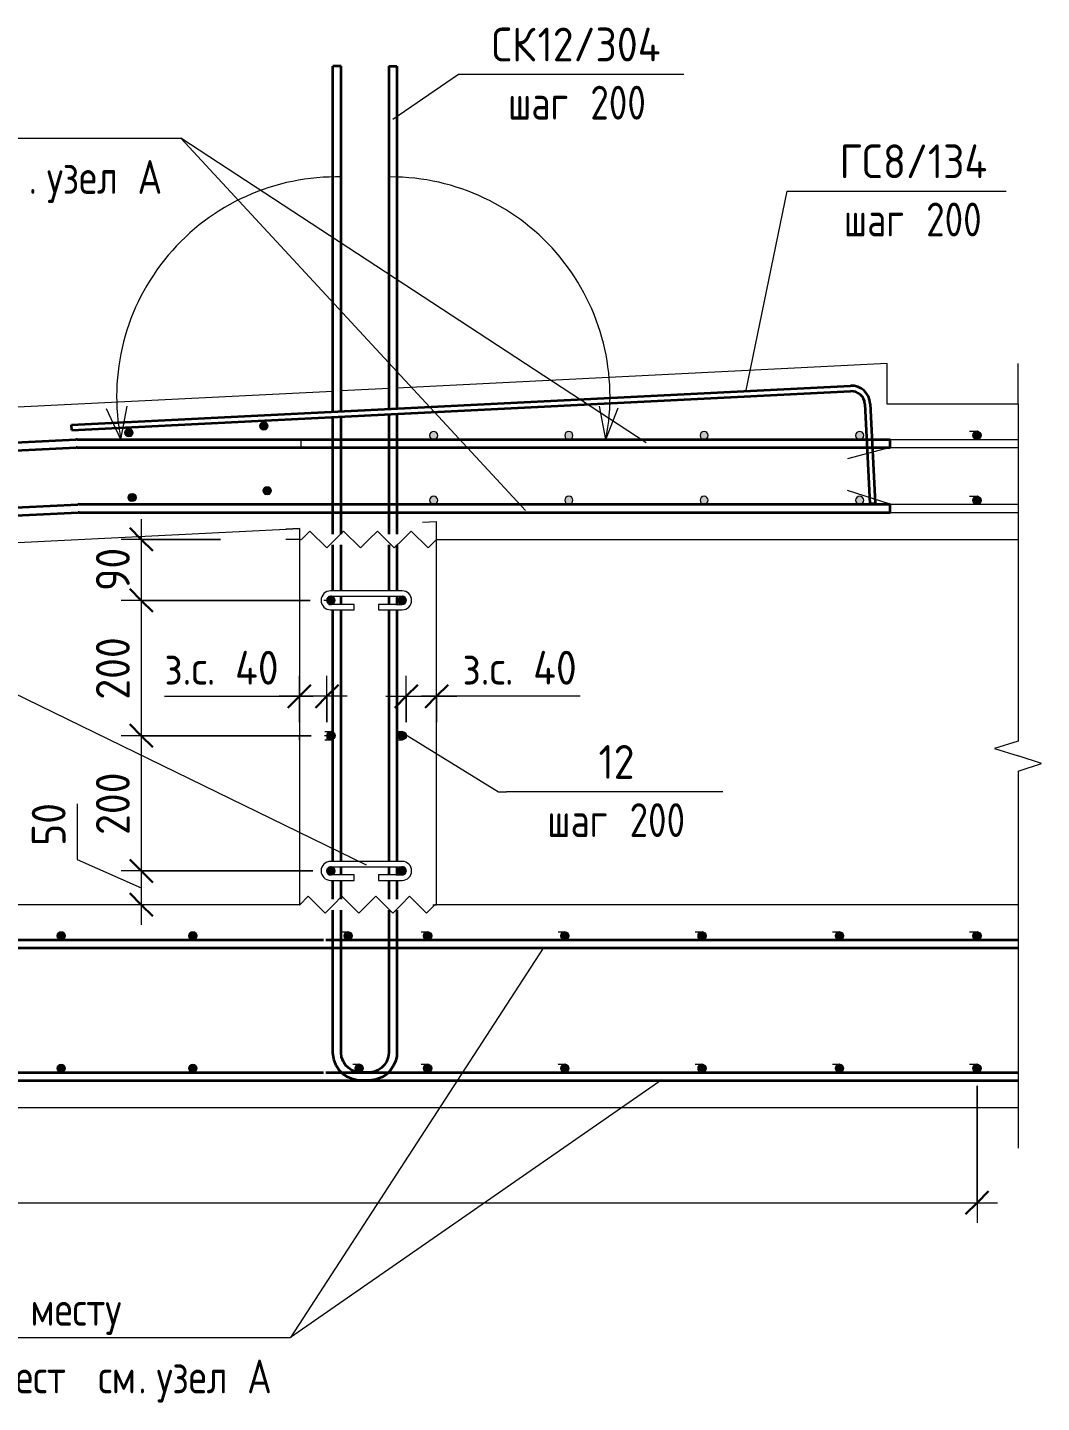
# Model space of a CAD drawing. Header units: millimetres. Extents: x 3129 to 68868, y -1586 to 12682.
# Drawn here: x 49419 to 50918, y -1586 to 447 of the extents above; entities that cross this region are included whole.
import ezdxf

# ---------------------------------------------------------------- set-up
doc = ezdxf.new("R2010")
doc.units = ezdxf.units.MM
for name, color, linetype, lineweight in [('AA_Dim', 7, 'Continuous', 9), ('AA_Dim-20', 7, 'Continuous', 9), ('AA_Linii', 7, 'Continuous', 9), ('AA_Oformlenie', 7, 'Continuous', 9), ('AA_Vinoska', 7, 'Continuous', 9), ('AF_Perekritie_Опалубка', 253, 'Continuous', 20), ('AF_Stena_Арматура', 253, 'Continuous', 18), ('KR_Armatura', 7, 'Continuous', 20), ('KR_Armatura_Tonkie', 7, 'Continuous', 20)]:
    doc.layers.add(name, color=color, linetype=linetype, lineweight=lineweight)
doc.styles.add('GOST Common', font='GOST_Common.ttf', dxfattribs={"width": 0.85, "height": 50})
doc.styles.add('ISOCPEUR_1', font='isocpeur.TTF', dxfattribs={"width": 0.9, "height": 50})
doc.styles.add('ISOCPEUR_2', font='isocpeur.TTF', dxfattribs={"width": 0.8, "height": 50})
doc.dimstyles.new('05_Округл_5мм__прозр__1', dxfattribs={"dimscale": 304.8, "dimtxt": 50.137748, "dimasz": 0.111549, "dimexe": 0.098425, "dimexo": 0.065617, "dimgap": 0.006562, "dimtad": 1, "dimdec": 0, "dimrnd": 5, "dimdsep": 46, "dimtxsty": 'ISOCPEUR_1', "dimblk1": 'OBLIQUE', "dimblk2": 'OBLIQUE', "dimsah": 1, "dimcen": 0.09, "dimdle": 0.098425, "dimazin": 0, "dimtfac": 1, "dimtdec": 4, "dimtix": 1, "dimtmove": 1, "dimatfit": 3, "dimfxl": 1, "dimtvp": 1, "dimtolj": 1, "dimtzin": 0, "dimlwd": 18, "dimlwe": 18, "dimarcsym": 2})
doc.dimstyles.new('05_Округл_5мм__прозр__2', dxfattribs={"dimscale": 304.8, "dimtxt": 50.137748, "dimasz": 0.111549, "dimexe": 0.098425, "dimexo": 0.065617, "dimgap": 0.006562, "dimtad": 1, "dimdec": 0, "dimrnd": 5, "dimdsep": 46, "dimtxsty": 'ISOCPEUR_1', "dimblk1": 'OBLIQUE', "dimblk2": 'OBLIQUE', "dimsah": 1, "dimcen": 0.09, "dimdle": 0.098425, "dimazin": 0, "dimtfac": 1, "dimtdec": 4, "dimtix": 1, "dimtmove": 0, "dimatfit": 3, "dimfxl": 1, "dimtvp": 1, "dimtolj": 1, "dimtzin": 0, "dimlwd": 18, "dimlwe": 18, "dimarcsym": 2})

# ---------------------------------------------------------------- blocks, each defined once
blk = doc.blocks.new('Последовательность узлов - 3мм масшт20 маскировка-V3-Сечение 20')
at = {"layer": 'AA_Oformlenie'}
for p, q in [((28315.061608, -450), (28327.561608, -437.5)), ((28327.561608, -437.5), (28352.561608, -462.5)), ((28365.061608, -450), (28377.561608, -437.5)), ((28377.561608, -437.5), (28402.561608, -462.5)), ((28415.061608, -450), (28427.561608, -437.5)), ((28427.561608, -437.5), (28452.561608, -462.5)), ((28465.061608, -450), (28477.561608, -437.5)), ((28477.561608, -437.5), (28502.561608, -462.5)), ((28365.061608, -450), (28352.561608, -462.5)), ((28415.061608, -450), (28402.561608, -462.5)), ((28465.061608, -450), (28452.561608, -462.5)), ((28515.061608, -450), (28502.561608, -462.5))]:
    blk.add_line(p, q, dxfattribs=at)
blk = doc.blocks.new('011_ЛинияОбрыва _ЭлУзла_Линия_ - Тип 1-4106584-Сечение 20')
at = {"layer": 'AA_Oformlenie'}
for p, q in [((34267.4, -110), (34267.4, -608)), ((34267.4, -652.5), (34267.4, -1150))]:
    blk.add_line(p, q, dxfattribs=at)
blk = doc.blocks.new('079_Шпилька _ЭлУзла_ - d8 А240-4106597-Сечение 20')
at = {"layer": 'AA_Oformlenie'}
for p, q in [((28467.7, -786), (28361.8, -786)), ((28361.8, -794), (28467.7, -794)), ((28396.8, -806), (28361.8, -806)), ((28396.8, -814), (28396.8, -806)), ((28467.7, -806), (28432.7, -806)), ((28432.7, -806), (28432.7, -814)), ((28361.8, -814), (28396.8, -814)), ((28432.7, -814), (28467.7, -814))]:
    blk.add_line(p, q, dxfattribs=at)
for centre, radius, start, end in [((28361.8, -800), 14, 90, 270), ((28467.7, -800), 14, 270, 90), ((28361.8, -800), 6, 90, 270), ((28467.7, -800), 6, 270, 90)]:
    blk.add_arc(centre, radius, start, end, dxfattribs=at)
blk = doc.blocks.new('010_Текст с выноской - Текст 2 строки-4106567-Сечение 20')
at = {"layer": 'AA_Vinoska'}
blk.add_line((31829.2, 283.5), (33029.2, 283.5), dxfattribs=at)
blk = doc.blocks.new('DIMBLOCK53-Сечение 20')
at = {"layer": 'AA_Dim-20', "lineweight": 18}
for p, q in [((45010.5, -1112.2), (45010.5, -1320.6)), ((45010.5, -1290.6), (45010.5, -1112.2)), ((50822.9, -1118), (50822.9, -1320.6)), ((50822.9, -1290.6), (50822.9, -1118)), ((45010.5, -1290.6), (50852.9, -1290.6))]:
    blk.add_line(p, q, dxfattribs=at)
at = {"layer": 'AA_Dim-20', "lineweight": 30}
for p, q in [((45010.5, -1290.6), (45027.5, -1273.6)), ((50822.9, -1290.6), (50839.9, -1273.6)), ((45010.5, -1290.6), (44993.5, -1307.6)), ((50822.9, -1290.6), (50805.9, -1307.6))]:
    blk.add_line(p, q, dxfattribs=at)
at = {"layer": 'AA_Dim-20', "color": 0, "lineweight": 18, "insert": (47803.7, -1223.4), "char_height": 50, "width": 271.311, "attachment_point": 1, "line_spacing_factor": 1.135194, "style": 'ISOCPEUR_1'}
blk.add_mtext('шаг 200', dxfattribs=at)
blk = doc.blocks.new('_Oblique')
at = {"color": 0, "linetype": 'ByBlock', "lineweight": -2}
blk.add_line((-0.5, -0.5), (0.5, 0.5), dxfattribs=at)
blk = doc.blocks.new('DIMBLOCK67-Сечение 20')
at = {"layer": 'AA_Dim-20', "lineweight": 18}
for p, q in [((49978.6, -580.1), (49978.6, -511.8)), ((50023.6, -580.1), (50023.6, -511.8)), ((49948.6, -541.8), (50053.6, -541.8)), ((49978.6, -541.8), (49978.6, -580.1)), ((50041.9, -541.8), (50001.1, -541.8)), ((50023.6, -541.8), (50023.6, -580.1)), ((50236, -541.8), (50041.9, -541.8))]:
    blk.add_line(p, q, dxfattribs=at)
at = {"layer": 'AA_Dim-20', "lineweight": 30}
for p, q in [((49978.6, -541.8), (49995.6, -524.8)), ((50023.6, -541.8), (50040.6, -524.8)), ((49978.6, -541.8), (49961.6, -558.8)), ((50023.6, -541.8), (50006.6, -558.8))]:
    blk.add_line(p, q, dxfattribs=at)
at = {"layer": 'AA_Dim-20', "color": 0, "lineweight": 18, "insert": (50061.9, -474.6), "char_height": 50, "width": 208.876, "attachment_point": 1, "line_spacing_factor": 1.135194, "style": 'ISOCPEUR_1'}
blk.add_mtext('з.с. 40', dxfattribs=at)
blk = doc.blocks.new('DIMBLOCK68-Сечение 20')
at = {"layer": 'AA_Dim-20', "lineweight": 18}
for p, q in [((49820.7, -580.1), (49820.7, -511.8)), ((49861.4, -580.1), (49861.4, -511.8)), ((49621, -541.8), (49815.1, -541.8)), ((49891.4, -541.8), (49790.7, -541.8)), ((49815.1, -541.8), (49841.1, -541.8)), ((49820.7, -541.8), (49820.7, -580.1)), ((49861.4, -541.8), (49861.4, -580.1))]:
    blk.add_line(p, q, dxfattribs=at)
at = {"layer": 'AA_Dim-20', "lineweight": 30}
for p, q in [((49820.7, -541.8), (49837.7, -524.8)), ((49861.4, -541.8), (49878.4, -524.8)), ((49820.7, -541.8), (49803.7, -558.8)), ((49861.4, -541.8), (49844.4, -558.8))]:
    blk.add_line(p, q, dxfattribs=at)
at = {"layer": 'AA_Dim-20', "color": 0, "lineweight": 18, "insert": (49621, -474.6), "char_height": 50, "width": 208.876, "attachment_point": 1, "line_spacing_factor": 1.135194, "style": 'ISOCPEUR_1'}
blk.add_mtext('з.с. 40', dxfattribs=at)
blk = doc.blocks.new('042_М_Арматуры - Диам длина поз _ Комментарий-2260297-Сечение 20')
at = {"layer": 'AA_Vinoska'}
blk.add_line((29474.2, -1424), (29794.2, -1424), dxfattribs=at)
blk = doc.blocks.new('042_М_Арматуры - Диам длина поз _ Шаг-2260295-Сечение 20')
at = {"layer": 'AA_Vinoska'}
blk.add_line((28286.3, -1424), (28566.3, -1424), dxfattribs=at)
blk = doc.blocks.new('DIMBLOCK69-Сечение 20')
at = {"layer": 'AA_Dim-20', "lineweight": 18}
for p, q in [((49586.9, -280), (49586.9, -400.1)), ((49704.1, -310), (49556.9, -310)), ((49586.9, -310), (49704.1, -310)), ((49836.8, -400.1), (49556.9, -400.1)), ((49586.9, -400.1), (49836.8, -400.1))]:
    blk.add_line(p, q, dxfattribs=at)
at = {"layer": 'AA_Dim-20', "lineweight": 30}
for p, q in [((49586.9, -310), (49569.9, -293)), ((49586.9, -310), (49603.9, -327)), ((49586.9, -400.1), (49569.9, -383.1)), ((49586.9, -400.1), (49603.9, -417.1))]:
    blk.add_line(p, q, dxfattribs=at)
at = {"layer": 'AA_Dim-20', "color": 0, "lineweight": 18, "insert": (49519.8, -386.2), "char_height": 50, "width": 74.923, "attachment_point": 1, "rotation": 90, "line_spacing_factor": 1.135194, "style": 'ISOCPEUR_1'}
blk.add_mtext('90', dxfattribs=at)
blk = doc.blocks.new('DIMBLOCK70-Сечение 20')
at = {"layer": 'AA_Dim-20', "lineweight": 30}
for p, q in [((49586.9, -400.1), (49569.9, -383.1)), ((49586.9, -400.1), (49603.9, -417.1)), ((49586.9, -600.1), (49569.9, -583.1)), ((49586.9, -600.1), (49603.9, -617.1))]:
    blk.add_line(p, q, dxfattribs=at)
at = {"layer": 'AA_Dim-20', "lineweight": 18}
for p, q in [((49836.8, -400.1), (49556.9, -400.1)), ((49586.9, -400.1), (49586.9, -600.1)), ((49586.9, -400.1), (49836.8, -400.1)), ((49838, -600.1), (49556.9, -600.1)), ((49586.9, -600.1), (49838, -600.1))]:
    blk.add_line(p, q, dxfattribs=at)
at = {"layer": 'AA_Dim-20', "color": 0, "lineweight": 18, "insert": (49519.8, -546.9), "char_height": 50, "width": 112.384, "attachment_point": 1, "rotation": 90, "line_spacing_factor": 1.135194, "style": 'ISOCPEUR_1'}
blk.add_mtext('200', dxfattribs=at)
blk = doc.blocks.new('DIMBLOCK71-Сечение 20')
at = {"layer": 'AA_Dim-20', "lineweight": 30}
for p, q in [((49586.9, -600.1), (49569.9, -583.1)), ((49586.9, -600.1), (49603.9, -617.1)), ((49586.9, -800), (49569.9, -783)), ((49586.9, -800), (49603.9, -817))]:
    blk.add_line(p, q, dxfattribs=at)
at = {"layer": 'AA_Dim-20', "lineweight": 18}
for p, q in [((49838, -600.1), (49556.9, -600.1)), ((49586.9, -600.1), (49586.9, -800)), ((49586.9, -600.1), (49838, -600.1)), ((49840.8, -800), (49556.9, -800)), ((49586.9, -800), (49840.8, -800))]:
    blk.add_line(p, q, dxfattribs=at)
at = {"layer": 'AA_Dim-20', "color": 0, "lineweight": 18, "insert": (49519.8, -746.9), "char_height": 50, "width": 112.384, "attachment_point": 1, "rotation": 90, "line_spacing_factor": 1.135194, "style": 'ISOCPEUR_1'}
blk.add_mtext('200', dxfattribs=at)
blk = doc.blocks.new('DIMBLOCK72-Сечение 20')
at = {"layer": 'AA_Dim-20', "lineweight": 18}
for p, q in [((49492.1, -700.8), (49492.1, -783.2)), ((49492.1, -783.2), (49586.9, -825)), ((49840.8, -800), (49556.9, -800)), ((49586.9, -800), (49586.9, -880)), ((49586.9, -800), (49840.8, -800)), ((49591, -850), (49556.9, -850)), ((49586.9, -850), (49591, -850))]:
    blk.add_line(p, q, dxfattribs=at)
at = {"layer": 'AA_Dim-20', "lineweight": 30}
for p, q in [((49586.9, -800), (49569.9, -783)), ((49586.9, -800), (49603.9, -817)), ((49586.9, -850), (49569.9, -833)), ((49586.9, -850), (49603.9, -867))]:
    blk.add_line(p, q, dxfattribs=at)
at = {"layer": 'AA_Dim-20', "color": 0, "lineweight": 18, "insert": (49424.9, -763.2), "char_height": 50, "width": 74.923, "attachment_point": 1, "rotation": 90, "line_spacing_factor": 1.135194, "style": 'ISOCPEUR_1'}
blk.add_mtext('50', dxfattribs=at)

msp = doc.modelspace()

# ---------------------------------------------------------------- hatches: boundary and pattern name
at = {"layer": 'AA_Oformlenie'}
h = msp.add_hatch(color=250, dxfattribs=at)
h.paths.add_polyline_path([(50419.2, -258), (50420.8, -257.8), (50422.2, -257.2), (50423.5, -256.2), (50424.4, -255), (50425, -253.6), (50425.2, -252), (50425, -250.4), (50424.4, -249), (50423.5, -247.8), (50422.2, -246.8), (50420.8, -246.2), (50419.2, -246), (50417.7, -246.2), (50416.2, -246.8), (50415, -247.8), (50414.1, -249), (50413.5, -250.4), (50413.2, -252), (50413.5, -253.6), (50414.1, -255), (50415, -256.2), (50416.2, -257.2), (50417.7, -257.8)])
h.paths.add_polyline_path([(50219.2, -258), (50220.8, -257.8), (50222.2, -257.2), (50223.5, -256.2), (50224.4, -255), (50225, -253.6), (50225.2, -252), (50225, -250.4), (50224.4, -249), (50223.5, -247.8), (50222.2, -246.8), (50220.8, -246.2), (50219.2, -246), (50217.7, -246.2), (50216.2, -246.8), (50215, -247.8), (50214.1, -249), (50213.5, -250.4), (50213.2, -252), (50213.5, -253.6), (50214.1, -255), (50215, -256.2), (50216.2, -257.2), (50217.7, -257.8)])
h.paths.add_polyline_path([(50649.2, -258), (50650.8, -257.8), (50652.2, -257.2), (50653.5, -256.2), (50654.4, -255), (50655, -253.6), (50655.2, -252), (50655, -250.4), (50654.4, -249), (50653.5, -247.8), (50652.2, -246.8), (50650.8, -246.2), (50649.2, -246), (50647.7, -246.2), (50646.2, -246.8), (50645, -247.8), (50644.1, -249), (50643.5, -250.4), (50643.2, -252), (50643.5, -253.6), (50644.1, -255), (50645, -256.2), (50646.2, -257.2), (50647.7, -257.8)])
h.paths.add_polyline_path([(50019.2, -258), (50020.8, -257.8), (50022.2, -257.2), (50023.5, -256.2), (50024.4, -255), (50025, -253.6), (50025.2, -252), (50025, -250.4), (50024.4, -249), (50023.5, -247.8), (50022.2, -246.8), (50020.8, -246.2), (50019.2, -246), (50017.7, -246.2), (50016.2, -246.8), (50015, -247.8), (50014.1, -249), (50013.5, -250.4), (50013.2, -252), (50013.5, -253.6), (50014.1, -255), (50015, -256.2), (50016.2, -257.2), (50017.7, -257.8)])
h.paths.add_polyline_path([(50017.8, -162), (50020.8, -162), (50022.2, -161.4), (50023.5, -160.5), (50024.4, -159.2), (50025, -157.8), (50025.2, -156.2), (50025, -154.7), (50024.4, -153.2), (50023.5, -152), (50022.2, -151), (50020.8, -150.4), (50019.2, -150.2), (50017.7, -150.4), (50016.2, -151), (50015, -152), (50014.1, -153.2), (50013.5, -154.7), (50013.2, -156.2), (50013.5, -157.8), (50014.1, -159.2), (50015, -160.5), (50016.2, -161.4), (50017.7, -162)])
h.paths.add_polyline_path([(50649.7, -162), (50650.8, -162), (50652.2, -161.4), (50653.7, -160.1), (50654.4, -159.2), (50655, -157.8), (50655.2, -156.2), (50655, -154.7), (50654.4, -153.2), (50653.5, -152), (50652.2, -151), (50650.4, -150.4), (50649.2, -150.2), (50647.7, -150.4), (50646.1, -151.2), (50645, -152), (50644.1, -153.2), (50643.5, -154.7), (50643.2, -156.2), (50643.5, -157.8), (50644.1, -159.2), (50645, -160.5), (50646.2, -161.4), (50647.8, -162), (50649.7, -162)])
h.paths.add_polyline_path([(50419.2, -162), (50420.8, -162), (50422.2, -161.4), (50423.5, -160.5), (50424.4, -159.2), (50425, -157.8), (50425.2, -156.2), (50425, -154.7), (50424.4, -153.2), (50423.5, -152), (50422.2, -151), (50420.8, -150.4), (50419.2, -150.2), (50417.7, -150.4), (50416.2, -151), (50415, -152), (50414.1, -153.2), (50413.5, -154.7), (50413.2, -156.2), (50413.5, -157.8), (50414.1, -159.2), (50415, -160.5), (50416.2, -161.4), (50417.8, -162)])
h.paths.add_polyline_path([(50219.2, -162), (50220.8, -162), (50222.2, -161.4), (50223.5, -160.5), (50224.4, -159.2), (50225, -157.8), (50225.2, -156.2), (50225, -154.7), (50224.4, -153.2), (50223.5, -152), (50222.2, -151), (50220.8, -150.4), (50219.2, -150.2), (50217.7, -150.4), (50216.2, -151), (50215, -152), (50214.1, -153.2), (50213.5, -154.7), (50213.2, -156.2), (50213.5, -157.8), (50214.1, -159.2), (50215, -160.5), (50216.2, -161.4), (50217.8, -162)])
at = {"layer": 'KR_Armatura'}
h = msp.add_hatch(color=256, dxfattribs=at)
edge = h.paths.add_edge_path()
edge.add_arc((49768.2, -142.1), 6, 0, 360)
for points in [[(49765.5, -147.4), (49771.5, -147.1), (49774.2, -141.8), (49771, -136.7), (49765, -137), (49762.2, -142.4)], [(49565.7, -157.4), (49571.7, -157.1), (49574.5, -151.8), (49571.2, -146.7), (49565.2, -147), (49562.5, -152.4)], [(50822.8, -162), (50828, -159), (50828, -153), (50822.8, -150), (50817.6, -153), (50817.6, -159)], [(49570.5, -253.3), (49576.5, -253), (49579.3, -247.6), (49576, -242.6), (49570, -242.9), (49567.3, -248.2)], [(49770.3, -243.3), (49776.3, -243), (49779, -237.6), (49775.8, -232.6), (49769.8, -232.9), (49767, -238.2)], [(50822.8, -258), (50828, -255), (50828, -249), (50822.8, -246), (50817.6, -249), (50817.6, -255)], [(49867.5, -406), (49872.7, -403), (49872.7, -397), (49867.5, -394), (49862.3, -397), (49862.5, -403.1), (49867.2, -405.8)], [(49972.9, -406), (49977.9, -403), (49978.1, -402.5), (49977.9, -397), (49977.7, -396.8), (49972.7, -394.1), (49967.7, -397), (49967.7, -403), (49972.7, -405.9)], [(49867.5, -606), (49872.7, -603), (49872.7, -597), (49867.5, -594), (49862.3, -597), (49862.3, -603)], [(49972.9, -606), (49978.1, -603), (49978.1, -597), (49972.9, -594), (49967.7, -597), (49967.7, -603)], [(49867.5, -806), (49872.7, -803), (49872.7, -797), (49867.5, -794), (49862.3, -797), (49862.5, -803.1), (49867.2, -805.8)], [(49972.9, -806), (49977.9, -803), (49978.1, -802.5), (49977.9, -797), (49977.7, -796.8), (49972.7, -794.1), (49967.7, -797), (49967.7, -803), (49972.7, -805.9)], [(49465.5, -901.2), (49471.5, -901.2), (49474.5, -896), (49471.5, -890.8), (49465.5, -890.8), (49462.5, -896)], [(49660.2, -901.2), (49666.2, -901.2), (49669.2, -896), (49666.2, -890.8), (49660.2, -890.8), (49657.2, -896)], [(49892.9, -902), (49898.1, -899), (49898.1, -893), (49892.9, -890), (49887.7, -893), (49887.7, -899)], [(50010.4, -902), (50015.6, -899), (50015.6, -893), (50010.4, -890), (50005.2, -893), (50005.2, -899)], [(50213.3, -902), (50218.5, -899), (50218.5, -893), (50213.3, -890), (50208.1, -893), (50208.1, -899)], [(50416.2, -902), (50421.4, -899), (50421.4, -893), (50416.2, -890), (50411.1, -893), (50411.1, -899)], [(50619.4, -902), (50624.6, -899), (50624.6, -893), (50619.4, -890), (50614.2, -893), (50614.2, -899)], [(50822.8, -902), (50828, -899), (50828, -893), (50822.8, -890), (50817.6, -893), (50817.6, -899)], [(49465.5, -1097.2), (49471.5, -1097.2), (49474.5, -1092), (49471.5, -1086.8), (49465.5, -1086.8), (49462.5, -1092)], [(49660.2, -1097.2), (49666.2, -1097.2), (49669.2, -1092), (49666.2, -1086.8), (49660.2, -1086.8), (49657.2, -1092)], [(49909.1, -1098), (49914.3, -1095), (49914.3, -1089), (49909.1, -1086), (49903.9, -1089), (49903.9, -1095)], [(50010.4, -1098), (50015.6, -1095), (50015.6, -1089), (50010.4, -1086), (50005.2, -1089), (50005.2, -1095)], [(50213.3, -1098), (50218.5, -1095), (50218.5, -1089), (50213.3, -1086), (50208.1, -1089), (50208.1, -1095)], [(50416.2, -1098), (50421.4, -1095), (50421.4, -1089), (50416.2, -1086), (50411.1, -1089), (50411.1, -1095)], [(50619.4, -1098), (50624.6, -1095), (50624.6, -1089), (50619.4, -1086), (50614.2, -1089), (50614.2, -1095)], [(50822.8, -1098), (50828, -1095), (50828, -1089), (50822.8, -1086), (50817.6, -1089), (50817.6, -1095)]]:
    msp.add_hatch(color=256, dxfattribs=at).paths.add_polyline_path(points)
h = msp.add_hatch(color=256, dxfattribs=at)
edge = h.paths.add_edge_path()
edge.add_arc((49568.5, -152.1), 6, 0, 360)
h = msp.add_hatch(color=256, dxfattribs=at)
edge = h.paths.add_edge_path()
edge.add_arc((50822.8, -156), 6, 0, 360)
h = msp.add_hatch(color=256, dxfattribs=at)
edge = h.paths.add_edge_path()
edge.add_arc((49573.3, -247.9), 6, 0, 360)
h = msp.add_hatch(color=256, dxfattribs=at)
edge = h.paths.add_edge_path()
edge.add_arc((49773, -237.9), 6, 0, 360)
h = msp.add_hatch(color=256, dxfattribs=at)
edge = h.paths.add_edge_path()
edge.add_arc((50822.8, -252), 6, 0, 360)
h = msp.add_hatch(color=256, dxfattribs=at)
edge = h.paths.add_edge_path()
edge.add_arc((49867.5, -400), 6, 90.7141, 449.2859)
edge.add_line((49867.6, -394), (49867.5, -400))
edge.add_line((49867.5, -400), (49867.5, -394))
h = msp.add_hatch(color=256, dxfattribs=at)
edge = h.paths.add_edge_path()
edge.add_arc((49972.9, -400), 6, 91.0153, 326.3733)
edge.add_line((49977.9, -403.3), (49972.9, -400))
edge.add_line((49972.9, -400), (49972.8, -394))
h = msp.add_hatch(color=256, dxfattribs=at)
edge = h.paths.add_edge_path()
edge.add_arc((49972.9, -400), 6, 34.7627, 88.3848)
edge.add_line((49973.1, -394), (49972.9, -400))
edge.add_line((49972.9, -400), (49977.9, -396.6))
h = msp.add_hatch(color=256, dxfattribs=at)
edge = h.paths.add_edge_path()
edge.add_arc((49972.9, -400), 6, 334.5278, 384.7581)
edge.add_line((49978.4, -397.5), (49972.9, -400))
edge.add_line((49972.9, -400), (49978.3, -402.6))
h = msp.add_hatch(color=256, dxfattribs=at)
edge = h.paths.add_edge_path()
edge.add_arc((49867.5, -600), 6, 0, 360)
h = msp.add_hatch(color=256, dxfattribs=at)
edge = h.paths.add_edge_path()
edge.add_arc((49972.9, -600), 6, 0, 360)
h = msp.add_hatch(color=256, dxfattribs=at)
edge = h.paths.add_edge_path()
edge.add_arc((49867.5, -800), 6, 90.7141, 449.2859)
edge.add_line((49867.6, -794), (49867.5, -800))
edge.add_line((49867.5, -800), (49867.5, -794))
h = msp.add_hatch(color=256, dxfattribs=at)
edge = h.paths.add_edge_path()
edge.add_arc((49972.9, -800), 6, 91.0153, 326.3733)
edge.add_line((49977.9, -803.3), (49972.9, -800))
edge.add_line((49972.9, -800), (49972.8, -794))
h = msp.add_hatch(color=256, dxfattribs=at)
edge = h.paths.add_edge_path()
edge.add_arc((49972.9, -800), 6, 34.7627, 88.3848)
edge.add_line((49973.1, -794), (49972.9, -800))
edge.add_line((49972.9, -800), (49977.9, -796.6))
h = msp.add_hatch(color=256, dxfattribs=at)
edge = h.paths.add_edge_path()
edge.add_arc((49972.9, -800), 6, 334.5278, 384.7581)
edge.add_line((49978.4, -797.5), (49972.9, -800))
edge.add_line((49972.9, -800), (49978.3, -802.6))
h = msp.add_hatch(color=256, dxfattribs=at)
edge = h.paths.add_edge_path()
edge.add_arc((49468.5, -896), 6, 0, 360)
h = msp.add_hatch(color=256, dxfattribs=at)
edge = h.paths.add_edge_path()
edge.add_arc((49663.2, -896), 6, 0, 360)
h = msp.add_hatch(color=256, dxfattribs=at)
edge = h.paths.add_edge_path()
edge.add_arc((49892.9, -896), 6, 0, 360)
h = msp.add_hatch(color=256, dxfattribs=at)
edge = h.paths.add_edge_path()
edge.add_arc((50010.4, -896), 6, 0, 360)
h = msp.add_hatch(color=256, dxfattribs=at)
edge = h.paths.add_edge_path()
edge.add_arc((50213.3, -896), 6, 0, 360)
h = msp.add_hatch(color=256, dxfattribs=at)
edge = h.paths.add_edge_path()
edge.add_arc((50416.2, -896), 6, 0, 360)
h = msp.add_hatch(color=256, dxfattribs=at)
edge = h.paths.add_edge_path()
edge.add_arc((50619.4, -896), 6, 0, 360)
h = msp.add_hatch(color=256, dxfattribs=at)
edge = h.paths.add_edge_path()
edge.add_arc((50822.8, -896), 6, 0, 360)
h = msp.add_hatch(color=256, dxfattribs=at)
edge = h.paths.add_edge_path()
edge.add_arc((49468.5, -1092), 6, 0, 360)
h = msp.add_hatch(color=256, dxfattribs=at)
edge = h.paths.add_edge_path()
edge.add_arc((49663.2, -1092), 6, 0, 360)
h = msp.add_hatch(color=256, dxfattribs=at)
edge = h.paths.add_edge_path()
edge.add_arc((49909.1, -1092), 6, 0, 360)
h = msp.add_hatch(color=256, dxfattribs=at)
edge = h.paths.add_edge_path()
edge.add_arc((50010.4, -1092), 6, 0, 360)
h = msp.add_hatch(color=256, dxfattribs=at)
edge = h.paths.add_edge_path()
edge.add_arc((50213.3, -1092), 6, 0, 360)
h = msp.add_hatch(color=256, dxfattribs=at)
edge = h.paths.add_edge_path()
edge.add_arc((50416.2, -1092), 6, 0, 360)
h = msp.add_hatch(color=256, dxfattribs=at)
edge = h.paths.add_edge_path()
edge.add_arc((50619.4, -1092), 6, 0, 360)
h = msp.add_hatch(color=256, dxfattribs=at)
edge = h.paths.add_edge_path()
edge.add_arc((50822.8, -1092), 6, 0, 360)

# ---------------------------------------------------------------- linework, layer by layer
at = {"layer": 'AA_Linii', "lineweight": 20}
for p, q in [((49556.6, -162), (49535.4, -116.7)), ((49556.6, -162), (49566.1, -112.9)), ((50274, -162), (50264.6, -112.9)), ((50274, -162), (50292.2, -115.5)), ((49823.5, -162), (50883.5, -162)), ((49823.5, -174), (49823.5, -162)), ((49823.5, -174), (50883.5, -174)), ((50694.2, -174), (50631.4, -190.8)), ((50694.2, -258), (50631.4, -237.6)), ((49823.5, -258), (50883.5, -258)), ((49823.5, -270), (50883.5, -270)), ((49866.8, -400.1), (49856.8, -400.1)), ((49873.4, -400.1), (49863.4, -400.1)), ((49820.7, -606.9), (49820.7, -600.1)), ((49868, -600.1), (49858, -600.1)), ((49861.4, -600.1), (49861.4, -605.1)), ((49978.6, -600.1), (49978.6, -603.6)), ((50023.6, -606.9), (50023.6, -600.1)), ((49860.8, -800), (49866.8, -800)), ((50822.9, -1098), (50822.9, -1090.2))]:
    msp.add_line(p, q, dxfattribs=at)
for centre, radius, start, end in [((49875.4, -98.9), 325, 88.6101, 191.1954), ((49955.1, -98.9), 325, 348.8046, 90), ((50019.2, -156.2), 6, 0, 180), ((50019.2, -156.2), 6, 180, 360), ((50219.2, -156.2), 6, 0, 180), ((50219.2, -156.2), 6, 180, 360), ((50419.2, -156.2), 6, 0, 180), ((50419.2, -156.2), 6, 180, 360), ((50649.2, -156.2), 6, 0, 180), ((50649.2, -156.2), 6, 180, 360), ((50019.2, -252), 6, 0, 180), ((50019.2, -252), 6, 180, 360), ((50219.2, -252), 6, 0, 180), ((50219.2, -252), 6, 180, 360), ((50419.2, -252), 6, 0, 180), ((50419.2, -252), 6, 180, 360), ((50649.2, -252), 6, 0, 180), ((50649.2, -252), 6, 180, 360)]:
    msp.add_arc(centre, radius, start, end, dxfattribs=at)
at = {"layer": 'AA_Vinoska'}
for p, q in [((49959.1, 311.3), (50055.9, 377.9)), ((50055.9, 377.9), (50069.2, 377.9)), ((50154.9, -266.9), (49645.3, 283.5)), ((50333.3, -167.1), (49645.3, 283.5)), ((50481.6, -89.4), (50542.1, 205.2)), ((50542.1, 205.2), (50585.7, 205.2)), ((50883.5, -110), (50883.5, -50)), ((49919.8, -791.4), (49397.2, -536.8)), ((49973.9, -595.9), (50115.3, -682.9)), ((50883.5, -608), (50848.9, -619)), ((50848.9, -619), (50883.5, -630)), ((50918.2, -641.3), (50883.5, -630)), ((50883.5, -652.5), (50918.2, -641.3)), ((50115.3, -682.9), (50127.2, -682.9)), ((50181.1, -914.2), (49807.4, -1490.1)), ((50356.5, -1109.2), (49807.4, -1490.1)), ((50883.5, -1150), (50883.5, -1210))]:
    msp.add_line(p, q, dxfattribs=at)
at = {"layer": 'AF_Perekritie_Опалубка'}
for p, q in [((50689.9, -50), (49965, -86.3)), ((50689.9, -110), (50689.9, -50)), ((49870.3, -91), (46691.2, -250)), ((49953, -86.9), (49882.3, -90.4)), ((50883.5, -110), (50689.9, -110)), ((46691.2, -450.2), (49820.9, -293.7)), ((49800.5, -294.7), (49820.9, -293.7)), ((49820.9, -293.7), (49820.9, -310)), ((49820.9, -310), (49800.5, -310)), ((49820.9, -310), (49823.5, -310)), ((50023.5, -310), (50883.5, -310)), ((49821.2, -850), (45131.2, -850)), ((50883.5, -850), (50021.2, -850)), ((44932.8, -1150), (50883.5, -1150))]:
    msp.add_line(p, q, dxfattribs=at)
at = {"layer": 'AF_Stena_Арматура', "lineweight": 20}
for p, q in [((50002.6, -284.6), (50023.6, -283.6)), ((50023.6, -850), (50023.6, -283.6)), ((49820.9, -293.7), (49800.5, -294.7)), ((49820.9, -293.7), (49820.9, -850)), ((49820.9, -850), (49811.5, -850)), ((49820.9, -850), (49821.2, -850)), ((50017.9, -850), (50023.6, -850)), ((50021.2, -850), (50023.6, -850))]:
    msp.add_line(p, q, dxfattribs=at)
at = {"layer": 'KR_Armatura'}
for p, q in [((49765, -137), (49762.2, -142.4)), ((49771, -136.7), (49765, -137)), ((49774.2, -141.8), (49771, -136.7)), ((49771.5, -147.1), (49774.2, -141.8)), ((49565.2, -147), (49562.5, -152.4)), ((49562.5, -152.4), (49565.7, -157.4)), ((49571.2, -146.7), (49565.2, -147)), ((49565.7, -157.4), (49571.7, -157.1)), ((49574.5, -151.8), (49571.2, -146.7)), ((49571.7, -157.1), (49574.5, -151.8)), ((49762.2, -142.4), (49765.5, -147.4)), ((49765.5, -147.4), (49771.5, -147.1)), ((50811.9, -150), (50822.8, -150)), ((50811.9, -162), (50822.8, -162)), ((50822.8, -150), (50817.6, -153)), ((50817.6, -153), (50817.6, -159)), ((50817.6, -159), (50822.8, -162)), ((50828, -153), (50822.8, -150)), ((50822.8, -162), (50828, -159)), ((50828, -159), (50828, -153)), ((49570, -242.9), (49567.3, -248.2)), ((49576, -242.6), (49570, -242.9)), ((49579.3, -247.6), (49576, -242.6)), ((49769.8, -232.9), (49767, -238.2)), ((49767, -238.2), (49770.3, -243.3)), ((49775.8, -232.6), (49769.8, -232.9)), ((49770.3, -243.3), (49776.3, -243)), ((49779, -237.6), (49775.8, -232.6)), ((49776.3, -243), (49779, -237.6)), ((49567.3, -248.2), (49570.5, -253.3)), ((49570.5, -253.3), (49576.5, -253)), ((49576.5, -253), (49579.3, -247.6)), ((50811.9, -246), (50822.8, -246)), ((50811.9, -258), (50822.8, -258)), ((50822.8, -246), (50817.6, -249)), ((50817.6, -249), (50817.6, -255)), ((50817.6, -255), (50822.8, -258)), ((50828, -249), (50822.8, -246)), ((50822.8, -258), (50828, -255)), ((50828, -255), (50828, -249)), ((49867.5, -394), (49862.3, -397)), ((49862.3, -397), (49862.5, -403.1)), ((49862.5, -403.1), (49867.2, -405.8)), ((49864, -394), (49867.5, -394)), ((49864, -406), (49867.5, -406)), ((49867.2, -405.8), (49867.5, -406)), ((49872.7, -397), (49867.5, -394)), ((49867.6, -394), (49867.5, -400)), ((49867.5, -400), (49867.5, -394)), ((49867.5, -406), (49872.7, -403)), ((49872.7, -403), (49872.7, -397)), ((49963.3, -394), (49972, -394)), ((49963.3, -406), (49972, -406)), ((49972.7, -394.1), (49967.7, -397)), ((49967.7, -397), (49967.7, -403)), ((49967.7, -403), (49972.7, -405.9)), ((49977.7, -396.8), (49972.7, -394.1)), ((49972.7, -405.9), (49972.9, -406)), ((49972.9, -400), (49972.8, -394)), ((49973.1, -394), (49972.9, -400)), ((49972.9, -400), (49977.9, -396.6)), ((49978.4, -397.5), (49972.9, -400)), ((49977.9, -403.3), (49972.9, -400)), ((49972.9, -400), (49978.3, -402.6)), ((49972.9, -406), (49977.9, -403)), ((49977.9, -397), (49977.7, -396.8)), ((49978.1, -402.5), (49977.9, -397)), ((49977.9, -403), (49978.1, -402.5)), ((49858.1, -594), (49867.5, -594)), ((49858.1, -606), (49867.5, -606)), ((49867.5, -594), (49862.3, -597)), ((49862.3, -597), (49862.3, -603)), ((49862.3, -603), (49867.5, -606)), ((49872.7, -597), (49867.5, -594)), ((49867.5, -606), (49872.7, -603)), ((49872.7, -603), (49872.7, -597)), ((49963.3, -594), (49972.9, -594)), ((49963.3, -606), (49972.9, -606)), ((49972.9, -594), (49967.7, -597)), ((49967.7, -597), (49967.7, -603)), ((49967.7, -603), (49972.9, -606)), ((49978.1, -597), (49972.9, -594)), ((49972.9, -606), (49978.1, -603)), ((49978.1, -603), (49978.1, -597)), ((49867.5, -794), (49862.3, -797)), ((49862.3, -797), (49862.5, -803.1)), ((49862.5, -803.1), (49867.2, -805.8)), ((49864, -794), (49867.5, -794)), ((49864, -806), (49867.5, -806)), ((49867.2, -805.8), (49867.5, -806)), ((49872.7, -797), (49867.5, -794)), ((49867.6, -794), (49867.5, -800)), ((49867.5, -800), (49867.5, -794)), ((49867.5, -806), (49872.7, -803)), ((49872.7, -803), (49872.7, -797)), ((49963.3, -794), (49972, -794)), ((49963.3, -806), (49972, -806)), ((49972.7, -794.1), (49967.7, -797)), ((49967.7, -797), (49967.7, -803)), ((49967.7, -803), (49972.7, -805.9)), ((49977.7, -796.8), (49972.7, -794.1)), ((49972.7, -805.9), (49972.9, -806)), ((49972.9, -800), (49972.8, -794)), ((49973.1, -794), (49972.9, -800)), ((49972.9, -800), (49977.9, -796.6)), ((49978.4, -797.5), (49972.9, -800)), ((49977.9, -803.3), (49972.9, -800)), ((49972.9, -800), (49978.3, -802.6)), ((49972.9, -806), (49977.9, -803)), ((49977.9, -797), (49977.7, -796.8)), ((49978.1, -802.5), (49977.9, -797)), ((49977.9, -803), (49978.1, -802.5)), ((49465.5, -890.8), (49462.5, -896)), ((49471.5, -890.8), (49465.5, -890.8)), ((49474.5, -896), (49471.5, -890.8)), ((49660.2, -890.8), (49657.2, -896)), ((49666.2, -890.8), (49660.2, -890.8)), ((49669.2, -896), (49666.2, -890.8)), ((49883.4, -890), (49892.9, -890)), ((49892.9, -890), (49887.7, -893)), ((49887.7, -893), (49887.7, -899)), ((49898.1, -893), (49892.9, -890)), ((49898.1, -899), (49898.1, -893)), ((50000.8, -890), (50010.4, -890)), ((50010.4, -890), (50005.2, -893)), ((50005.2, -893), (50005.2, -899)), ((50015.6, -893), (50010.4, -890)), ((50015.6, -899), (50015.6, -893)), ((50203.3, -890), (50213.3, -890)), ((50213.3, -890), (50208.1, -893)), ((50208.1, -893), (50208.1, -899)), ((50218.5, -893), (50213.3, -890)), ((50218.5, -899), (50218.5, -893)), ((50406, -890), (50416.2, -890)), ((50416.2, -890), (50411.1, -893)), ((50411.1, -893), (50411.1, -899)), ((50421.4, -893), (50416.2, -890)), ((50421.4, -899), (50421.4, -893)), ((50608.9, -890), (50619.4, -890)), ((50619.4, -890), (50614.2, -893)), ((50614.2, -893), (50614.2, -899)), ((50624.6, -893), (50619.4, -890)), ((50624.6, -899), (50624.6, -893)), ((50811.9, -890), (50822.8, -890)), ((50822.8, -890), (50817.6, -893)), ((50817.6, -893), (50817.6, -899)), ((50828, -893), (50822.8, -890)), ((50828, -899), (50828, -893)), ((49462.5, -896), (49465.5, -901.2)), ((49465.5, -901.2), (49471.5, -901.2)), ((49471.5, -901.2), (49474.5, -896)), ((49657.2, -896), (49660.2, -901.2)), ((49660.2, -901.2), (49666.2, -901.2)), ((49666.2, -901.2), (49669.2, -896)), ((49883.4, -902), (49892.9, -902)), ((49887.7, -899), (49892.9, -902)), ((49892.9, -902), (49898.1, -899)), ((50000.8, -902), (50010.4, -902)), ((50005.2, -899), (50010.4, -902)), ((50010.4, -902), (50015.6, -899)), ((50203.3, -902), (50213.3, -902)), ((50208.1, -899), (50213.3, -902)), ((50213.3, -902), (50218.5, -899)), ((50406, -902), (50416.2, -902)), ((50411.1, -899), (50416.2, -902)), ((50416.2, -902), (50421.4, -899)), ((50608.9, -902), (50619.4, -902)), ((50614.2, -899), (50619.4, -902)), ((50619.4, -902), (50624.6, -899)), ((50811.9, -902), (50822.8, -902)), ((50817.6, -899), (50822.8, -902)), ((50822.8, -902), (50828, -899)), ((49465.5, -1086.8), (49462.5, -1092)), ((49462.5, -1092), (49465.5, -1097.2)), ((49471.5, -1086.8), (49465.5, -1086.8)), ((49465.5, -1097.2), (49471.5, -1097.2)), ((49474.5, -1092), (49471.5, -1086.8)), ((49471.5, -1097.2), (49474.5, -1092)), ((49660.2, -1086.8), (49657.2, -1092)), ((49657.2, -1092), (49660.2, -1097.2)), ((49666.2, -1086.8), (49660.2, -1086.8)), ((49660.2, -1097.2), (49666.2, -1097.2)), ((49669.2, -1092), (49666.2, -1086.8)), ((49666.2, -1097.2), (49669.2, -1092)), ((49899.6, -1086), (49909.1, -1086)), ((49909.1, -1086), (49903.9, -1089)), ((49903.9, -1089), (49903.9, -1095)), ((49903.9, -1095), (49909.1, -1098)), ((49914.3, -1089), (49909.1, -1086)), ((49909.1, -1098), (49914.3, -1095)), ((49914.3, -1095), (49914.3, -1089)), ((50000.8, -1086), (50010.4, -1086)), ((50010.4, -1086), (50005.2, -1089)), ((50005.2, -1089), (50005.2, -1095)), ((50005.2, -1095), (50010.4, -1098)), ((50015.6, -1089), (50010.4, -1086)), ((50010.4, -1098), (50015.6, -1095)), ((50015.6, -1095), (50015.6, -1089)), ((50203.3, -1086), (50213.3, -1086)), ((50213.3, -1086), (50208.1, -1089)), ((50208.1, -1089), (50208.1, -1095)), ((50208.1, -1095), (50213.3, -1098)), ((50218.5, -1089), (50213.3, -1086)), ((50213.3, -1098), (50218.5, -1095)), ((50218.5, -1095), (50218.5, -1089)), ((50406, -1086), (50416.2, -1086)), ((50416.2, -1086), (50411.1, -1089)), ((50411.1, -1089), (50411.1, -1095)), ((50411.1, -1095), (50416.2, -1098)), ((50421.4, -1089), (50416.2, -1086)), ((50416.2, -1098), (50421.4, -1095)), ((50421.4, -1095), (50421.4, -1089)), ((50608.9, -1086), (50619.4, -1086)), ((50619.4, -1086), (50614.2, -1089)), ((50614.2, -1089), (50614.2, -1095)), ((50614.2, -1095), (50619.4, -1098)), ((50624.6, -1089), (50619.4, -1086)), ((50619.4, -1098), (50624.6, -1095)), ((50624.6, -1095), (50624.6, -1089)), ((50811.9, -1086), (50822.8, -1086)), ((50822.8, -1086), (50817.6, -1089)), ((50817.6, -1089), (50817.6, -1095)), ((50817.6, -1095), (50822.8, -1098)), ((50828, -1089), (50822.8, -1086)), ((50822.8, -1098), (50828, -1095)), ((50828, -1095), (50828, -1089)), ((49899.6, -1098), (49909.1, -1098)), ((50000.8, -1098), (50010.4, -1098)), ((50203.3, -1098), (50213.3, -1098)), ((50406, -1098), (50416.2, -1098)), ((50608.9, -1098), (50619.4, -1098)), ((50811.9, -1098), (50822.8, -1098))]:
    msp.add_line(p, q, dxfattribs=at)
for centre in [(49768.2, -142.1), (49568.5, -152.1), (50822.8, -156), (49573.3, -247.9), (49773, -237.9), (50822.8, -252), (49867.5, -600), (49972.9, -600), (49468.5, -896), (49663.2, -896), (49892.9, -896), (50010.4, -896), (50213.3, -896), (50416.2, -896), (50619.4, -896), (50822.8, -896), (49468.5, -1092), (49663.2, -1092), (49909.1, -1092), (50010.4, -1092), (50213.3, -1092), (50416.2, -1092), (50619.4, -1092), (50822.8, -1092)]:
    msp.add_circle(centre, 6, dxfattribs=at)
for centre, start, end in [((49867.5, -400), 90.7141, 89.2859), ((49972.9, -400), 91.0153, 326.3733), ((49972.9, -400), 34.7627, 88.3848), ((49972.9, -400), 334.5278, 24.7581), ((49867.5, -800), 90.7141, 89.2859), ((49972.9, -800), 91.0153, 326.3733), ((49972.9, -800), 34.7627, 88.3848), ((49972.9, -800), 334.5278, 24.7581)]:
    msp.add_arc(centre, 6, start, end, dxfattribs=at)
at = {"layer": 'KR_Armatura_Tonkie', "lineweight": 35}
for p, q in [((49882.3, 390), (49870.3, 390)), ((49870.3, -121), (49870.3, 390)), ((49882.3, -120.4), (49882.3, 390)), ((49953, 390), (49953, -116.9)), ((49953, 390), (49965, 390)), ((49965, 390), (49965, -116.3)), ((49483.8, -140.4), (50635.5, -82.8)), ((49484.2, -148.4), (50635.9, -90.7)), ((50656.9, -109.7), (50664.3, -256.8)), ((50664.9, -109.3), (50672.3, -256.4)), ((49484.2, -148.4), (49483.8, -140.4)), ((49870.3, -162), (49870.3, -129)), ((49882.3, -162), (49882.3, -128.4)), ((49953, -124.9), (49953, -162)), ((49965, -124.3), (49965, -162)), ((46693.2, -302), (49490.1, -162.1)), ((49492.2, -162), (50694.2, -162)), ((49870.3, -174), (49870.3, -162)), ((49882.3, -174), (49882.3, -162)), ((49953, -162), (49953, -174)), ((49965, -162), (49965, -174)), ((50694.2, -174), (50694.2, -162)), ((46693.8, -313.9), (49490.7, -174.1)), ((49492.2, -174), (50694.2, -174)), ((49870.3, -258), (49870.3, -174)), ((49882.3, -258), (49882.3, -174)), ((49953, -174), (49953, -258)), ((49965, -174), (49965, -258)), ((46695.6, -398), (49493, -258.1)), ((49495.1, -258), (50694.2, -258)), ((49870.3, -270), (49870.3, -258)), ((49882.3, -270), (49882.3, -258)), ((49953, -258), (49953, -270)), ((49965, -258), (49965, -270)), ((50664.3, -256.8), (50672.3, -256.4)), ((50694.2, -270), (50694.2, -258)), ((46696.2, -409.9), (49493.6, -270)), ((49495.1, -270), (50694.2, -270)), ((49870.3, -302), (49870.3, -270)), ((49882.3, -302), (49882.3, -270)), ((49953, -270), (49953, -302)), ((49965, -270), (49965, -302)), ((49870.3, -386), (49870.3, -318)), ((49882.3, -386), (49882.3, -318)), ((49953, -318), (49953, -386)), ((49965, -318), (49965, -386)), ((49870.3, -406), (49870.3, -394)), ((49882.3, -406), (49882.3, -394)), ((49953, -394), (49953, -406)), ((49965, -394), (49965, -406)), ((49870.3, -786), (49870.3, -414)), ((49882.3, -786), (49882.3, -414)), ((49953, -414), (49953, -786)), ((49965, -414), (49965, -786)), ((49870.3, -806), (49870.3, -794)), ((49882.3, -806), (49882.3, -794)), ((49953, -794), (49953, -806)), ((49965, -794), (49965, -806)), ((49870.3, -842), (49870.3, -814)), ((49882.3, -842), (49882.3, -814)), ((49953, -814), (49953, -842)), ((49965, -814), (49965, -842)), ((49870.3, -902), (49870.3, -858)), ((49882.3, -902), (49882.3, -858)), ((49953, -858), (49953, -902)), ((49965, -858), (49965, -902)), ((44972.8, -914), (50883.5, -914)), ((44989.5, -902), (49856.2, -902)), ((49859.8, -902), (50883.5, -902)), ((49870.3, -914), (49870.3, -902)), ((49870.3, -1068), (49870.3, -914)), ((49882.3, -914), (49882.3, -902)), ((49882.3, -1068), (49882.3, -914)), ((49953, -902), (49953, -914)), ((49953, -914), (49953, -1068)), ((49965, -902), (49965, -914)), ((49965, -914), (49965, -1068)), ((49870.3, -1069), (49870.3, -1068)), ((49871.5, -1078.2), (49870.3, -1069)), ((49882.3, -1068.7), (49882.3, -1068)), ((49883.2, -1075.3), (49882.3, -1068.7)), ((49885.8, -1082.2), (49883.2, -1075.3)), ((49951.7, -1076.7), (49949.5, -1082.2)), ((49952.7, -1072.4), (49951.7, -1076.7)), ((49953, -1068), (49952.7, -1072.4)), ((49964.6, -1074.1), (49963.2, -1080.2)), ((49965, -1068), (49964.6, -1074.1)), ((49875.2, -1087.8), (49871.5, -1078.2)), ((49879.7, -1094.6), (49875.2, -1087.8)), ((49883, -1098), (49879.7, -1094.6)), ((49889, -1087.1), (49885.8, -1082.2)), ((49893.1, -1091.2), (49889, -1087.1)), ((49897.9, -1094.5), (49893.1, -1091.2)), ((49903.2, -1096.7), (49897.9, -1094.5)), ((49906.6, -1097.5), (49903.2, -1096.7)), ((49911.7, -1098), (49909.1, -1097.8)), ((49930.7, -1097.1), (49924.3, -1098)), ((49937.4, -1094.5), (49930.7, -1097.1)), ((49942.2, -1091.2), (49937.4, -1094.5)), ((49946.3, -1087.1), (49942.2, -1091.2)), ((49949.5, -1082.2), (49946.3, -1087.1)), ((49955.6, -1094.6), (49952.3, -1098)), ((49960.1, -1087.8), (49955.6, -1094.6)), ((49963.2, -1080.2), (49960.1, -1087.8)), ((44972.8, -1098), (49856.2, -1098)), ((44972.8, -1110), (50883.5, -1110)), ((49859.8, -1098), (50883.5, -1098)), ((49885.4, -1100.4), (49883, -1098)), ((49892.2, -1105), (49885.4, -1100.4)), ((49899.7, -1108.2), (49892.2, -1105)), ((49905.6, -1109.5), (49899.7, -1108.2)), ((49911.7, -1110), (49905.6, -1109.5)), ((49923.6, -1098), (49911.7, -1098)), ((49923.6, -1110), (49911.7, -1110)), ((49924.3, -1098), (49923.6, -1098)), ((49924.6, -1110), (49923.6, -1110)), ((49933.7, -1108.7), (49924.6, -1110)), ((49943.1, -1105), (49933.7, -1108.7)), ((49949.9, -1100.4), (49943.1, -1105)), ((49952.3, -1098), (49949.9, -1100.4))]:
    msp.add_line(p, q, dxfattribs=at)
for centre, radius, start in [((50636.9, -110.7), 28, 2.8633), ((50636.9, -110.7), 20, 2.8633), ((49492.2, -204), 42, 90), ((49492.2, -204), 30, 90), ((49495.1, -300), 42, 90), ((49495.1, -300), 30, 90)]:
    msp.add_arc(centre, radius, start, 92.8633, dxfattribs=at)

# ---------------------------------------------------------------- block references
at = {"layer": 'AA_Oformlenie'}
for name, p in [('011_ЛинияОбрыва _ЭлУзла_Линия_ - Тип 1-4106584-Сечение 20', (16616.1, 0)), ('Последовательность узлов - 3мм масшт20 маскировка-V3-Сечение 20', (21508.5, 140)), ('079_Шпилька _ЭлУзла_ - d8 А240-4106597-Сечение 20', (21505, 400)), ('079_Шпилька _ЭлУзла_ - d8 А240-4106597-Сечение 20', (21505, 0))]:
    msp.add_blockref(name, p, dxfattribs=at)
at = {"layer": 'AA_Oformlenie', "rotation": 180}
msp.add_blockref('Последовательность узлов - 3мм масшт20 маскировка-V3-Сечение 20', (78336.2, -1300), dxfattribs=at)
at = {"layer": 'AA_Vinoska'}
for name, p in [('042_М_Арматуры - Диам длина поз _ Комментарий-2260297-Сечение 20', (20594.9, 1801.9)), ('010_Текст с выноской - Текст 2 строки-4106567-Сечение 20', (16616.1, 0)), ('042_М_Арматуры - Диам длина поз _ Шаг-2260295-Сечение 20', (22299.5, 1629.2)), ('042_М_Арматуры - Диам длина поз _ Комментарий-2260297-Сечение 20', (20652.9, 741.2)), ('010_Текст с выноской - Текст 2 строки-4106567-Сечение 20', (16778.2, -1773.6))]:
    msp.add_blockref(name, p, dxfattribs=at)

# ---------------------------------------------------------------- texts
at = {"layer": 'AA_Vinoska', "char_height": 50, "attachment_point": 1}
for s, insert, width, style in [('СК', (50105, 446.9), 82.253, 'ISOCPEUR_1'), ('12/304', (50172.9, 446.9), 226.557, 'ISOCPEUR_1'), ('шаг', (50129.2, 360.9), 116.726, 'ISOCPEUR_2'), (' 200', (50225.5, 360.9), 133.401, 'ISOCPEUR_2'), ('ГС', (50619.4, 274.2), 77.924, 'ISOCPEUR_1'), ('8/134', (50683.7, 274.2), 187.595, 'ISOCPEUR_1'), ('узел', (49447.4, 251.1), 144.464, 'GOST Common'), ('\\fGOST Common|b0|i0|c204|p34|;\\W.85; ', (49566.6, 251.1), 17.717, 'GOST Common'), ('\\fGOST Common|b0|i0|c204|p34|;\\W.85;А', (49581.3, 251.1), 46.338, 'GOST Common'), ('. ', (49420.5, 251.1), 32.709, 'GOST Common'), (' 200', (50722.1, 188.2), 133.401, 'ISOCPEUR_2'), ('шаг', (50625.8, 188.2), 116.726, 'ISOCPEUR_2'), ('12', (50263, -613.9), 66.38, 'ISOCPEUR_1'), (' 200', (50283.5, -699.9), 133.401, 'ISOCPEUR_2'), ('шаг', (50187.2, -699.9), 116.726, 'ISOCPEUR_2'), ('месту', (49422.9, -1422.5), 192.164, 'GOST Common'), ('\\fGOST Common|b0|i0|c204|p34|;\\W.85; ', (49508.4, -1522.5), 17.717, 'GOST Common'), ('\\fGOST Common|b0|i0|c204|p34|;\\W.85; ', (49728.7, -1522.5), 17.717, 'GOST Common'), ('\\fGOST Common|b0|i0|c204|p34|;\\W.85;А', (49743.4, -1522.5), 46.338, 'GOST Common'), ('внахлест', (49258.7, -1522.5), 302.557, 'GOST Common'), ('см', (49523, -1522.5), 72.232, 'GOST Common'), ('узел', (49609.6, -1522.5), 144.464, 'GOST Common'), ('. ', (49582.6, -1522.5), 32.709, 'GOST Common')]:
    msp.add_mtext(s, dxfattribs=dict(at, insert=insert, width=width, style=style))

# ---------------------------------------------------------------- dimensions: what is measured, and where the dimension line sits
at = {"layer": 'AA_Dim', "lineweight": 18}
for base, p1, p2, override, picture, middle in [((49586.9, -400.1), (49724.1, -310), (49856.8, -400.1), {"dimpost": '<>', "dimfxl": 160.353124}, 'DIMBLOCK69-Сечение 20', (49559.9, -355)), ((49586.9, -600.1), (49856.8, -400.1), (49858, -600.1), {"dimpost": '<>', "dimfxl": 200.034424}, 'DIMBLOCK70-Сечение 20', (49559.9, -500.1)), ((49586.9, -800), (49858, -600.1), (49860.8, -800), {"dimpost": '<>', "dimfxl": 199.96883}, 'DIMBLOCK71-Сечение 20', (49559.9, -700.1))]:
    dim = msp.add_linear_dim(base=base, p1=p1, p2=p2, angle=90, dimstyle='05_Округл_5мм__прозр__2', override=override, dxfattribs=at)
    dim.commit()
    dim.dimension.update_dxf_attribs({"geometry": picture, "text_midpoint": middle})
dim = msp.add_linear_dim(base=(49820.7, -541.8), p1=(49861.4, -600.1), p2=(49820.7, -600.1), dimstyle='05_Округл_5мм__прозр__1', override={"dimpost": 'з.с. <>', "dimfxl": 40.698157}, dxfattribs=at)
dim.commit()
dim.dimension.update_dxf_attribs({"geometry": 'DIMBLOCK68-Сечение 20', "text_midpoint": (49725.5, -507.9), "dimtype": 160})
dim = msp.add_linear_dim(base=(50023.6, -541.8), p1=(49978.6, -600.1), p2=(50023.6, -600.1), text='з.с. 40', dimstyle='05_Округл_5мм__прозр__1', override={"dimpost": '<>', "dimfxl": 45}, dxfattribs=at)
dim.commit()
dim.dimension.update_dxf_attribs({"geometry": 'DIMBLOCK67-Сечение 20', "text_midpoint": (50166.4, -507.9), "dimtype": 160})
dim = msp.add_linear_dim(base=(49586.9, -850), p1=(49860.8, -800), p2=(49611, -850), angle=90, dimstyle='05_Округл_5мм__прозр__1', override={"dimpost": '<>', "dimfxl": 254.74323}, dxfattribs=at)
dim.commit()
dim.dimension.update_dxf_attribs({"geometry": 'DIMBLOCK72-Сечение 20', "text_midpoint": (49458.3, -725.8), "dimtype": 160, "text_rotation": 90})
dim = msp.add_linear_dim(base=(50822.9, -1290.6), p1=(45010.5, -1092.2), p2=(50822.9, -1098), text='шаг 200', dimstyle='05_Округл_5мм__прозр__2', override={"dimpost": '<>', "dimfxl": 5812.46159}, dxfattribs=at)
dim.commit()
dim.dimension.update_dxf_attribs({"geometry": 'DIMBLOCK53-Сечение 20', "text_midpoint": (47916.7, -1263.5)})

doc.saveas('drawing.dxf')
